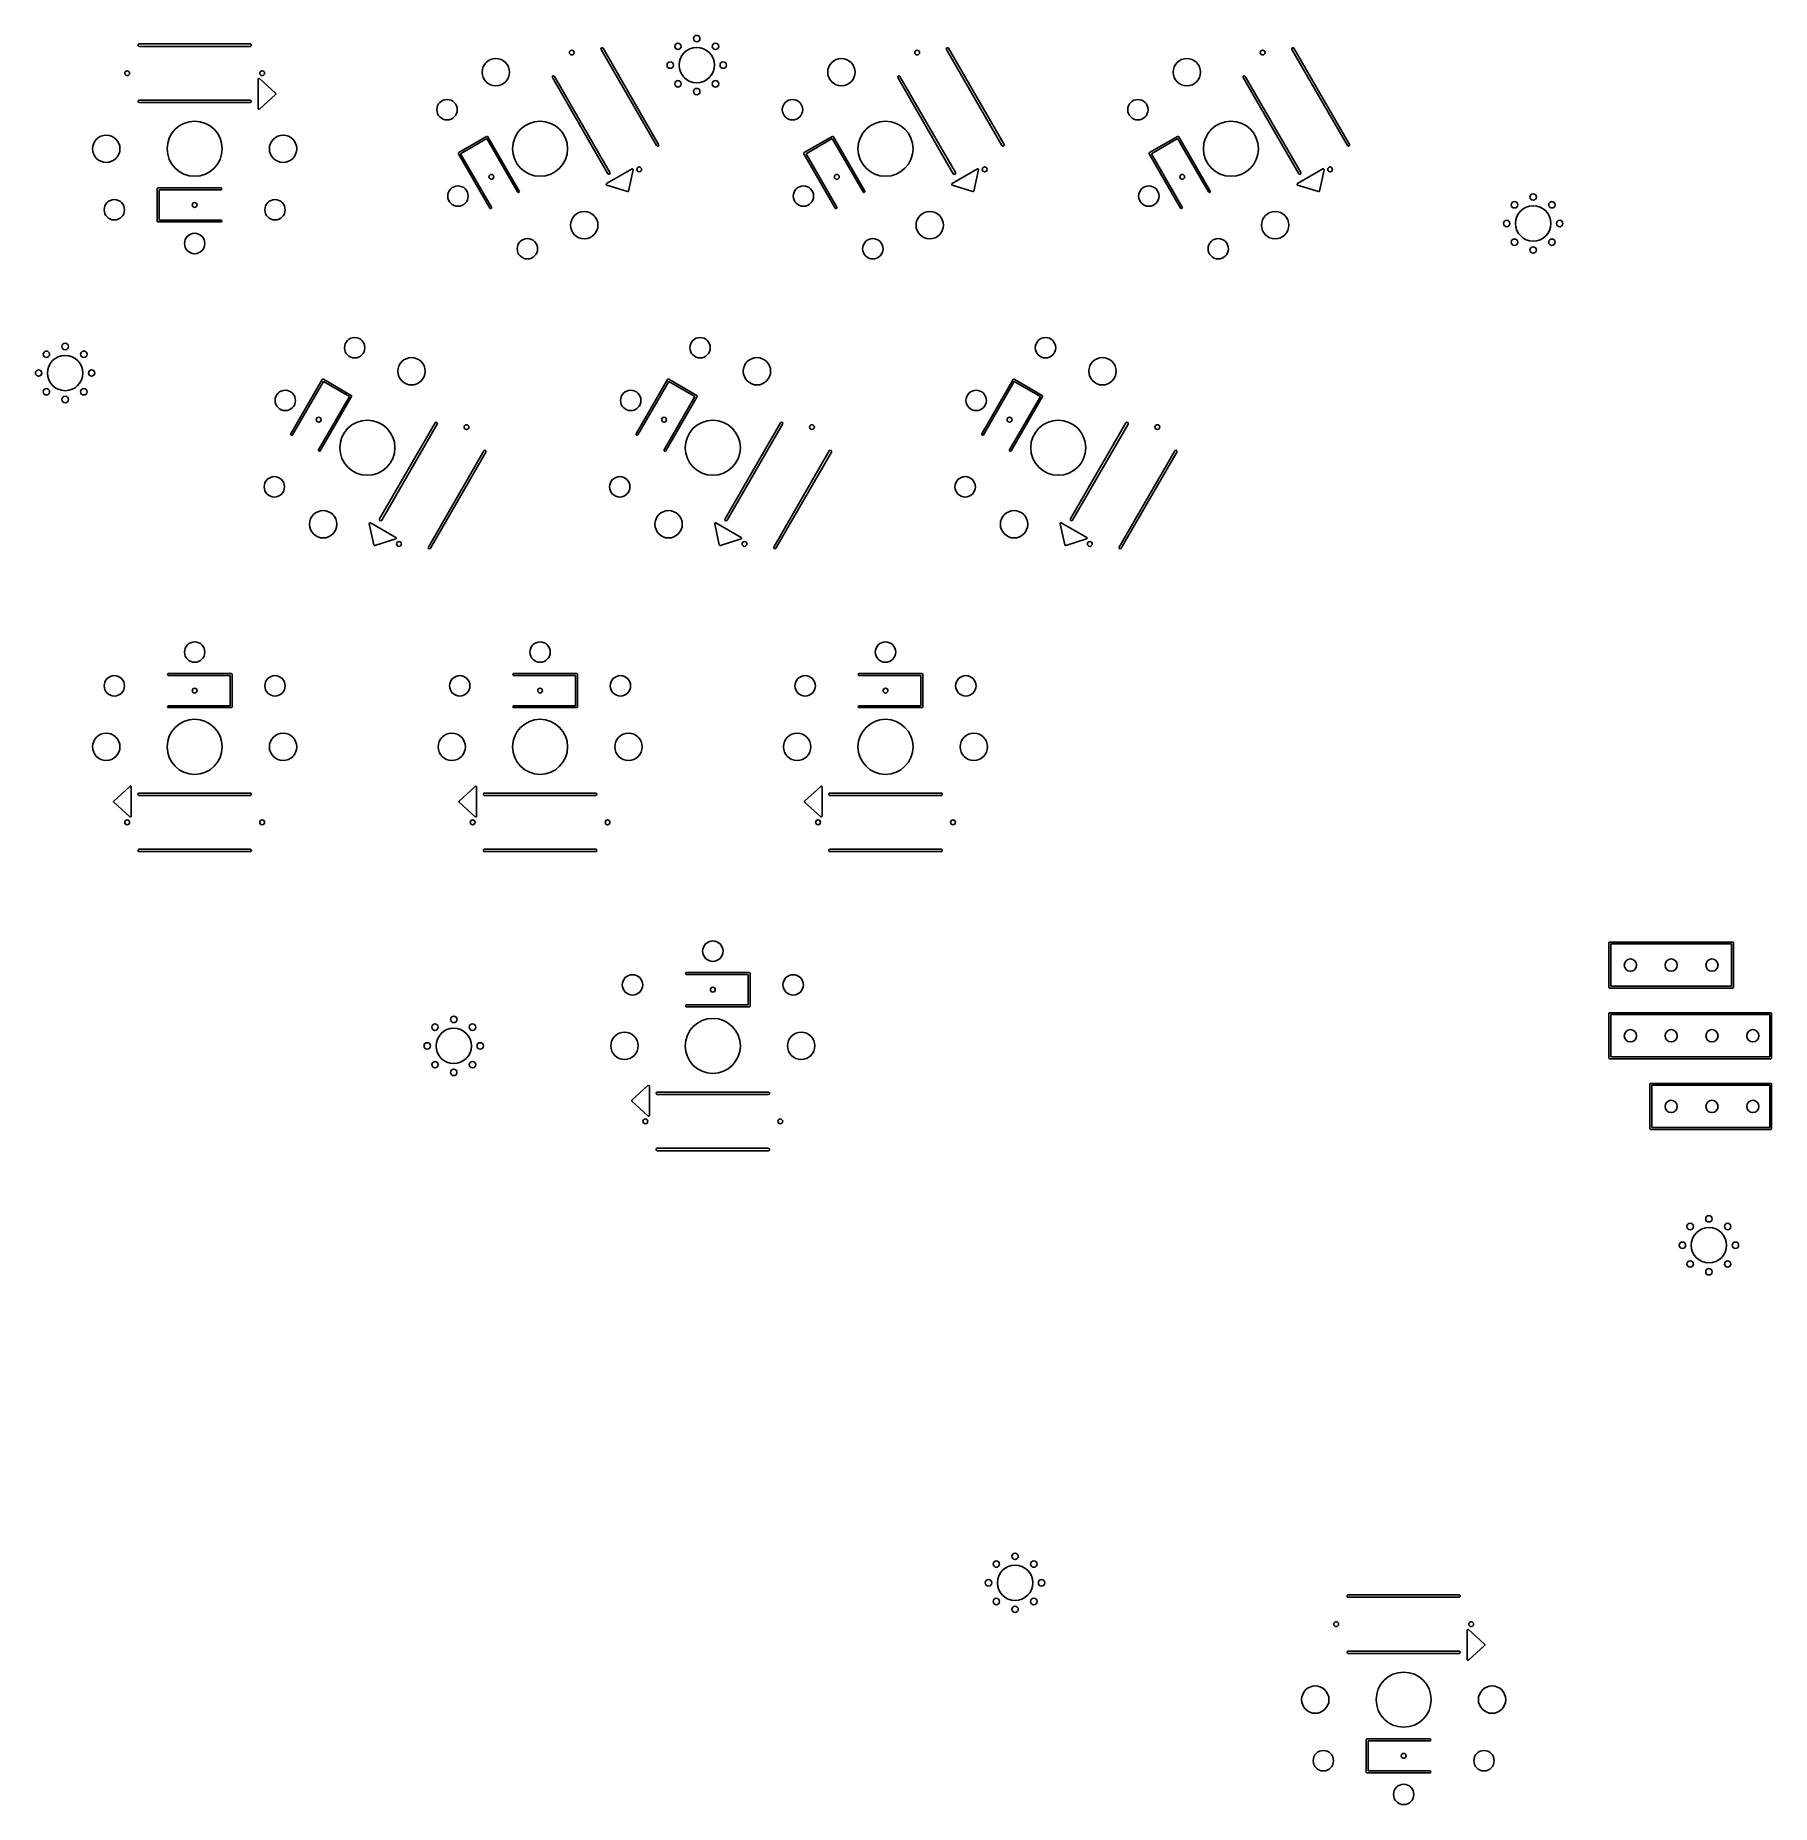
# Model space of a CAD drawing. Extents: x 146 to 254, y -174 to -64.
import ezdxf

# ---------------------------------------------------------------- set-up
doc = ezdxf.new("R2010")
doc.units = 0
doc.layers.add('BLACK', color=7, linetype='CONTINUOUS')

msp = doc.modelspace()

# ---------------------------------------------------------------- linework, layer by layer
at = {"layer": 'BLACK', "linetype": 'CONTINUOUS'}
for p, q in [((152.222, -64.677), (152.247, -64.6325)), ((152.231, -64.7275), (152.222, -64.677)), ((152.27, -64.7605), (152.231, -64.7275)), ((152.247, -64.6325), (152.296, -64.615)), ((152.296, -64.765), (152.27, -64.7605)), ((152.296, -64.615), (159.204, -64.615)), ((159.204, -64.765), (152.296, -64.765)), ((159.204, -64.615), (159.23, -64.6195)), ((159.253, -64.7475), (159.204, -64.765)), ((159.23, -64.6195), (159.269, -64.6525)), ((159.278, -64.703), (159.253, -64.7475)), ((159.269, -64.6525), (159.278, -64.703)), ((181.035, -64.9364), (181.044, -64.8859)), ((181.044, -64.9609), (181.035, -64.9364)), ((181.044, -64.8859), (181.083, -64.8529)), ((184.498, -70.9441), (181.044, -64.9609)), ((181.083, -64.8529), (181.134, -64.8529)), ((181.134, -64.8529), (181.174, -64.8859)), ((181.174, -64.8859), (184.628, -70.8691)), ((202.535, -64.9364), (202.544, -64.8859)), ((202.544, -64.9609), (202.535, -64.9364)), ((202.544, -64.8859), (202.583, -64.8529)), ((205.998, -70.9441), (202.544, -64.9609)), ((202.583, -64.8529), (202.634, -64.8529)), ((202.634, -64.8529), (202.674, -64.8859)), ((202.674, -64.8859), (206.128, -70.8691)), ((224.035, -64.9364), (224.044, -64.8859)), ((224.044, -64.9609), (224.035, -64.9364)), ((224.044, -64.8859), (224.083, -64.8529)), ((227.498, -70.9441), (224.044, -64.9609)), ((224.083, -64.8529), (224.134, -64.8529)), ((224.134, -64.8529), (224.174, -64.8859)), ((224.174, -64.8859), (227.628, -70.8691)), ((159.7, -66.815), (159.707, -66.7983)), ((159.7, -68.64), (159.7, -66.815)), ((159.707, -66.7983), (159.713, -66.7813)), ((159.713, -66.7813), (159.714, -66.7808)), ((159.714, -66.7808), (159.715, -66.7796)), ((159.715, -66.7796), (159.731, -66.7727)), ((159.731, -66.7727), (159.748, -66.7651)), ((159.748, -66.7651), (159.749, -66.7655)), ((159.749, -66.7655), (159.75, -66.765)), ((159.75, -66.765), (159.767, -66.7719)), ((159.767, -66.7719), (159.784, -66.7781)), ((159.784, -66.7781), (160.784, -67.6906)), ((178.004, -66.6864), (178.013, -66.6359)), ((178.013, -66.7109), (178.004, -66.6864)), ((178.013, -66.6359), (178.052, -66.6029)), ((181.467, -72.6941), (178.013, -66.7109)), ((178.052, -66.6029), (178.103, -66.6029)), ((178.103, -66.6029), (178.143, -66.6359)), ((178.143, -66.6359), (181.597, -72.6191)), ((199.504, -66.6864), (199.513, -66.6359)), ((199.513, -66.7109), (199.504, -66.6864)), ((199.513, -66.6359), (199.552, -66.6029)), ((202.967, -72.6941), (199.513, -66.7109)), ((199.552, -66.6029), (199.603, -66.6029)), ((199.603, -66.6029), (199.643, -66.6359)), ((199.643, -66.6359), (203.097, -72.6191)), ((221.004, -66.6864), (221.013, -66.6359)), ((221.013, -66.7109), (221.004, -66.6864)), ((221.013, -66.6359), (221.052, -66.6029)), ((224.467, -72.6941), (221.013, -66.7109)), ((221.052, -66.6029), (221.103, -66.6029)), ((221.103, -66.6029), (221.143, -66.6359)), ((221.143, -66.6359), (224.597, -72.6191)), ((152.222, -68.177), (152.247, -68.1325)), ((152.231, -68.2275), (152.222, -68.177)), ((152.27, -68.2605), (152.231, -68.2275)), ((152.247, -68.1325), (152.296, -68.115)), ((152.296, -68.265), (152.27, -68.2605)), ((152.296, -68.115), (159.204, -68.115)), ((159.204, -68.265), (152.296, -68.265)), ((159.204, -68.115), (159.23, -68.1195)), ((159.253, -68.2475), (159.204, -68.265)), ((159.23, -68.1195), (159.269, -68.1525)), ((159.278, -68.203), (159.253, -68.2475)), ((159.269, -68.1525), (159.278, -68.203)), ((160.784, -67.7644), (159.784, -68.6769)), ((160.784, -67.6906), (160.785, -67.6928)), ((160.785, -67.7622), (160.784, -67.7644)), ((160.785, -67.6928), (160.787, -67.6938)), ((160.787, -67.7612), (160.785, -67.7622)), ((160.787, -67.6938), (160.793, -67.7098)), ((160.793, -67.7452), (160.787, -67.7612)), ((160.793, -67.7098), (160.8, -67.7252)), ((160.8, -67.7298), (160.793, -67.7452)), ((160.8, -67.7252), (160.799, -67.7275)), ((160.799, -67.7275), (160.8, -67.7298)), ((159.707, -68.6567), (159.7, -68.64)), ((159.713, -68.6737), (159.707, -68.6567)), ((159.714, -68.6742), (159.713, -68.6737)), ((159.715, -68.6754), (159.714, -68.6742)), ((159.731, -68.6823), (159.715, -68.6754)), ((159.748, -68.6899), (159.731, -68.6823)), ((159.749, -68.6895), (159.748, -68.6899)), ((159.75, -68.69), (159.749, -68.6895)), ((159.767, -68.6831), (159.75, -68.69)), ((159.784, -68.6769), (159.767, -68.6831)), ((172.189, -71.3744), (173.921, -70.3744)), ((173.921, -70.3744), (173.967, -70.3684)), ((173.921, -70.3744), (173.921, -70.3744)), ((173.967, -70.3684), (174.003, -70.3964)), ((174.003, -70.3964), (175.953, -73.7739)), ((193.689, -71.3744), (195.421, -70.3744)), ((195.421, -70.3744), (195.467, -70.3684)), ((195.421, -70.3744), (195.421, -70.3744)), ((195.467, -70.3684), (195.503, -70.3964)), ((195.503, -70.3964), (197.453, -73.7739)), ((215.189, -71.3744), (216.921, -70.3744)), ((216.921, -70.3744), (216.967, -70.3684)), ((216.921, -70.3744), (216.921, -70.3744)), ((216.967, -70.3684), (217.003, -70.3964)), ((217.003, -70.3964), (218.953, -73.7739)), ((172.161, -71.4108), (172.189, -71.3744)), ((172.167, -71.4564), (172.161, -71.4108)), ((174.117, -74.8339), (172.167, -71.4564)), ((173.929, -70.5083), (172.301, -71.4483)), ((172.301, -71.4483), (174.221, -74.7739)), ((175.849, -73.8339), (173.929, -70.5083)), ((184.537, -70.9771), (184.498, -70.9441)), ((184.589, -70.9771), (184.537, -70.9771)), ((184.628, -70.9441), (184.589, -70.9771)), ((184.628, -70.8691), (184.637, -70.8936)), ((184.637, -70.8936), (184.628, -70.9441)), ((193.661, -71.4108), (193.689, -71.3744)), ((193.667, -71.4564), (193.661, -71.4108)), ((195.617, -74.8339), (193.667, -71.4564)), ((195.429, -70.5083), (193.801, -71.4483)), ((193.801, -71.4483), (195.721, -74.7739)), ((197.349, -73.8339), (195.429, -70.5083)), ((206.037, -70.9771), (205.998, -70.9441)), ((206.089, -70.9771), (206.037, -70.9771)), ((206.128, -70.9441), (206.089, -70.9771)), ((206.128, -70.8691), (206.137, -70.8936)), ((206.137, -70.8936), (206.128, -70.9441)), ((215.161, -71.4108), (215.189, -71.3744)), ((215.167, -71.4564), (215.161, -71.4108)), ((217.117, -74.8339), (215.167, -71.4564)), ((216.929, -70.5083), (215.301, -71.4483)), ((215.301, -71.4483), (217.221, -74.7739)), ((218.849, -73.8339), (216.929, -70.5083)), ((227.537, -70.9771), (227.498, -70.9441)), ((227.589, -70.9771), (227.537, -70.9771)), ((227.628, -70.9441), (227.589, -70.9771)), ((227.628, -70.8691), (227.637, -70.8936)), ((227.637, -70.8936), (227.628, -70.9441)), ((181.39, -73.3108), (182.971, -72.3983)), ((181.506, -72.7271), (181.467, -72.6941)), ((181.597, -72.6941), (181.558, -72.7271)), ((181.597, -72.6191), (181.606, -72.6436)), ((181.606, -72.6436), (181.597, -72.6941)), ((183.044, -72.4523), (182.754, -73.7746)), ((182.971, -72.3983), (182.988, -72.3959)), ((182.988, -72.3959), (183.006, -72.3928)), ((183.006, -72.3928), (183.007, -72.3935)), ((183.007, -72.3935), (183.008, -72.3933)), ((183.008, -72.3933), (183.023, -72.4043)), ((183.023, -72.4043), (183.038, -72.4146)), ((183.038, -72.4146), (183.038, -72.4159)), ((183.038, -72.4159), (183.039, -72.4166)), ((183.039, -72.4166), (183.041, -72.4345)), ((183.041, -72.4345), (183.044, -72.4523)), ((202.89, -73.3108), (204.471, -72.3983)), ((203.006, -72.7271), (202.967, -72.6941)), ((203.097, -72.6941), (203.058, -72.7271)), ((203.097, -72.6191), (203.106, -72.6436)), ((203.106, -72.6436), (203.097, -72.6941)), ((204.544, -72.4523), (204.254, -73.7746)), ((204.471, -72.3983), (204.488, -72.3959)), ((204.488, -72.3959), (204.506, -72.3928)), ((204.506, -72.3928), (204.507, -72.3935)), ((204.507, -72.3935), (204.508, -72.3933)), ((204.508, -72.3933), (204.523, -72.4043)), ((204.523, -72.4043), (204.538, -72.4146)), ((204.538, -72.4146), (204.538, -72.4159)), ((204.538, -72.4159), (204.539, -72.4166)), ((204.539, -72.4166), (204.541, -72.4345)), ((204.541, -72.4345), (204.544, -72.4523)), ((224.39, -73.3108), (225.971, -72.3983)), ((224.506, -72.7271), (224.467, -72.6941)), ((224.597, -72.6941), (224.558, -72.7271)), ((224.597, -72.6191), (224.606, -72.6436)), ((224.606, -72.6436), (224.597, -72.6941)), ((226.044, -72.4523), (225.754, -73.7746)), ((225.971, -72.3983), (225.988, -72.3959)), ((225.988, -72.3959), (226.006, -72.3928)), ((226.006, -72.3928), (226.007, -72.3935)), ((226.007, -72.3935), (226.008, -72.3933)), ((226.008, -72.3933), (226.023, -72.4043)), ((226.023, -72.4043), (226.038, -72.4146)), ((226.038, -72.4146), (226.038, -72.4159)), ((226.038, -72.4159), (226.039, -72.4166)), ((226.039, -72.4166), (226.041, -72.4345)), ((226.041, -72.4345), (226.044, -72.4523)), ((153.423, -73.64), (153.44, -73.5976)), ((153.423, -75.64), (153.423, -73.64)), ((153.44, -73.5976), (153.483, -73.58)), ((153.483, -73.58), (157.383, -73.58)), ((157.383, -73.7), (153.543, -73.7)), ((153.543, -73.7), (153.543, -75.58)), ((157.383, -73.58), (157.425, -73.5976)), ((157.425, -73.6824), (157.383, -73.7)), ((157.425, -73.5976), (157.443, -73.64)), ((157.443, -73.64), (157.425, -73.6824)), ((175.953, -73.7739), (175.959, -73.8194)), ((181.367, -73.339), (181.379, -73.3251)), ((181.368, -73.3402), (181.367, -73.339)), ((181.367, -73.3412), (181.368, -73.3402)), ((181.369, -73.3591), (181.367, -73.3412)), ((181.371, -73.3771), (181.369, -73.3591)), ((181.372, -73.3779), (181.371, -73.3771)), ((181.372, -73.3791), (181.372, -73.3779)), ((181.386, -73.3901), (181.372, -73.3791)), ((181.379, -73.3251), (181.39, -73.3108)), ((181.4, -73.4018), (181.386, -73.3901)), ((182.69, -73.8115), (181.4, -73.4018)), ((181.558, -72.7271), (181.506, -72.7271)), ((182.742, -73.792), (182.732, -73.806)), ((182.753, -73.779), (182.742, -73.792)), ((182.754, -73.7746), (182.753, -73.7766)), ((182.753, -73.7766), (182.753, -73.779)), ((197.453, -73.7739), (197.459, -73.8194)), ((202.867, -73.339), (202.879, -73.3251)), ((202.868, -73.3402), (202.867, -73.339)), ((202.867, -73.3412), (202.868, -73.3402)), ((202.869, -73.3591), (202.867, -73.3412)), ((202.871, -73.3771), (202.869, -73.3591)), ((202.872, -73.3779), (202.871, -73.3771)), ((202.872, -73.3791), (202.872, -73.3779)), ((202.886, -73.3901), (202.872, -73.3791)), ((202.879, -73.3251), (202.89, -73.3108)), ((202.9, -73.4018), (202.886, -73.3901)), ((204.19, -73.8115), (202.9, -73.4018)), ((203.058, -72.7271), (203.006, -72.7271)), ((204.242, -73.792), (204.232, -73.806)), ((204.253, -73.779), (204.242, -73.792)), ((204.254, -73.7746), (204.253, -73.7766)), ((204.253, -73.7766), (204.253, -73.779)), ((218.953, -73.7739), (218.959, -73.8194)), ((224.367, -73.339), (224.379, -73.3251)), ((224.368, -73.3402), (224.367, -73.339)), ((224.367, -73.3412), (224.368, -73.3402)), ((224.369, -73.3591), (224.367, -73.3412)), ((224.371, -73.3771), (224.369, -73.3591)), ((224.372, -73.3779), (224.371, -73.3771)), ((224.372, -73.3791), (224.372, -73.3779)), ((224.386, -73.3901), (224.372, -73.3791)), ((224.379, -73.3251), (224.39, -73.3108)), ((224.4, -73.4018), (224.386, -73.3901)), ((225.69, -73.8115), (224.4, -73.4018)), ((224.558, -72.7271), (224.506, -72.7271)), ((225.742, -73.792), (225.732, -73.806)), ((225.753, -73.779), (225.742, -73.792)), ((225.754, -73.7746), (225.753, -73.7766)), ((225.753, -73.7766), (225.753, -73.779)), ((174.154, -74.8618), (174.117, -74.8339)), ((174.199, -74.8558), (174.154, -74.8618)), ((174.227, -74.8194), (174.199, -74.8558)), ((174.221, -74.7739), (174.227, -74.8194)), ((175.886, -73.8618), (175.849, -73.8339)), ((175.931, -73.8558), (175.886, -73.8618)), ((175.959, -73.8194), (175.931, -73.8558)), ((182.693, -73.8113), (182.69, -73.8115)), ((182.695, -73.8127), (182.693, -73.8113)), ((182.711, -73.8097), (182.695, -73.8127)), ((182.728, -73.8083), (182.711, -73.8097)), ((182.73, -73.8064), (182.728, -73.8083)), ((182.732, -73.806), (182.73, -73.8064)), ((195.654, -74.8618), (195.617, -74.8339)), ((195.699, -74.8558), (195.654, -74.8618)), ((195.727, -74.8194), (195.699, -74.8558)), ((195.721, -74.7739), (195.727, -74.8194)), ((197.386, -73.8618), (197.349, -73.8339)), ((197.431, -73.8558), (197.386, -73.8618)), ((197.459, -73.8194), (197.431, -73.8558)), ((204.193, -73.8113), (204.19, -73.8115)), ((204.195, -73.8127), (204.193, -73.8113)), ((204.211, -73.8097), (204.195, -73.8127)), ((204.228, -73.8083), (204.211, -73.8097)), ((204.23, -73.8064), (204.228, -73.8083)), ((204.232, -73.806), (204.23, -73.8064)), ((217.154, -74.8618), (217.117, -74.8339)), ((217.199, -74.8558), (217.154, -74.8618)), ((217.227, -74.8194), (217.199, -74.8558)), ((217.221, -74.7739), (217.227, -74.8194)), ((218.886, -73.8618), (218.849, -73.8339)), ((218.931, -73.8558), (218.886, -73.8618)), ((218.959, -73.8194), (218.931, -73.8558)), ((225.693, -73.8113), (225.69, -73.8115)), ((225.695, -73.8127), (225.693, -73.8113)), ((225.711, -73.8097), (225.695, -73.8127)), ((225.728, -73.8083), (225.711, -73.8097)), ((225.73, -73.8064), (225.728, -73.8083)), ((225.732, -73.806), (225.73, -73.8064)), ((153.44, -75.6824), (153.423, -75.64)), ((153.483, -75.7), (153.44, -75.6824)), ((157.383, -75.7), (153.483, -75.7)), ((153.543, -75.58), (157.383, -75.58)), ((157.383, -75.58), (157.425, -75.5976)), ((157.425, -75.6824), (157.383, -75.7)), ((157.425, -75.5976), (157.443, -75.64)), ((157.443, -75.64), (157.425, -75.6824)), ((161.735, -88.8939), (163.685, -85.5164)), ((163.759, -85.6283), (161.839, -88.9539)), ((163.685, -85.5164), (163.721, -85.4884)), ((163.685, -85.5164), (163.685, -85.5164)), ((163.721, -85.4884), (163.767, -85.4944)), ((165.387, -86.5683), (163.759, -85.6283)), ((163.767, -85.4944), (165.499, -86.4944)), ((183.235, -88.8939), (185.185, -85.5164)), ((185.259, -85.6283), (183.339, -88.9539)), ((185.185, -85.5164), (185.221, -85.4884)), ((185.185, -85.5164), (185.185, -85.5164)), ((185.221, -85.4884), (185.267, -85.4944)), ((186.887, -86.5683), (185.259, -85.6283)), ((185.267, -85.4944), (186.999, -86.4944)), ((204.735, -88.8939), (206.685, -85.5164)), ((206.759, -85.6283), (204.839, -88.9539)), ((206.685, -85.5164), (206.721, -85.4884)), ((206.685, -85.5164), (206.685, -85.5164)), ((206.721, -85.4884), (206.767, -85.4944)), ((208.387, -86.5683), (206.759, -85.6283)), ((206.767, -85.4944), (208.499, -86.4944)), ((163.467, -89.8939), (165.387, -86.5683)), ((165.521, -86.5764), (163.571, -89.9539)), ((165.499, -86.4944), (165.527, -86.5308)), ((165.527, -86.5308), (165.521, -86.5764)), ((184.967, -89.8939), (186.887, -86.5683)), ((187.021, -86.5764), (185.071, -89.9539)), ((186.999, -86.4944), (187.027, -86.5308)), ((187.027, -86.5308), (187.021, -86.5764)), ((206.467, -89.8939), (208.387, -86.5683)), ((208.521, -86.5764), (206.571, -89.9539)), ((208.499, -86.4944), (208.527, -86.5308)), ((208.527, -86.5308), (208.521, -86.5764)), ((161.729, -88.9394), (161.735, -88.8939)), ((161.757, -88.9758), (161.729, -88.9394)), ((161.802, -88.9818), (161.757, -88.9758)), ((161.839, -88.9539), (161.802, -88.9818)), ((167.263, -94.1891), (170.717, -88.2059)), ((170.847, -88.2809), (167.393, -94.2641)), ((170.717, -88.2059), (170.734, -88.1859)), ((170.734, -88.1859), (170.782, -88.1684)), ((170.782, -88.1684), (170.83, -88.1859)), ((170.83, -88.1859), (170.856, -88.2304)), ((170.856, -88.2304), (170.847, -88.2809)), ((183.229, -88.9394), (183.235, -88.8939)), ((183.257, -88.9758), (183.229, -88.9394)), ((183.302, -88.9818), (183.257, -88.9758)), ((183.339, -88.9539), (183.302, -88.9818)), ((188.763, -94.1891), (192.217, -88.2059)), ((192.347, -88.2809), (188.893, -94.2641)), ((192.217, -88.2059), (192.234, -88.1859)), ((192.234, -88.1859), (192.282, -88.1684)), ((192.282, -88.1684), (192.33, -88.1859)), ((192.33, -88.1859), (192.356, -88.2304)), ((192.356, -88.2304), (192.347, -88.2809)), ((204.729, -88.9394), (204.735, -88.8939)), ((204.757, -88.9758), (204.729, -88.9394)), ((204.802, -88.9818), (204.757, -88.9758)), ((204.839, -88.9539), (204.802, -88.9818)), ((210.263, -94.1891), (213.717, -88.2059)), ((213.847, -88.2809), (210.393, -94.2641)), ((213.717, -88.2059), (213.734, -88.1859)), ((213.734, -88.1859), (213.782, -88.1684)), ((213.782, -88.1684), (213.83, -88.1859)), ((213.83, -88.1859), (213.856, -88.2304)), ((213.856, -88.2304), (213.847, -88.2809)), ((163.461, -89.9394), (163.467, -89.8939)), ((163.489, -89.9758), (163.461, -89.9394)), ((163.534, -89.9818), (163.489, -89.9758)), ((163.571, -89.9539), (163.534, -89.9818)), ((170.294, -95.9391), (173.748, -89.9559)), ((173.878, -90.0309), (170.424, -96.0141)), ((173.748, -89.9559), (173.765, -89.9359)), ((173.765, -89.9359), (173.813, -89.9184)), ((173.813, -89.9184), (173.861, -89.9359)), ((173.861, -89.9359), (173.887, -89.9804)), ((173.887, -89.9804), (173.878, -90.0309)), ((184.961, -89.9394), (184.967, -89.8939)), ((184.989, -89.9758), (184.961, -89.9394)), ((185.034, -89.9818), (184.989, -89.9758)), ((185.071, -89.9539), (185.034, -89.9818)), ((191.794, -95.9391), (195.248, -89.9559)), ((195.378, -90.0309), (191.924, -96.0141)), ((195.248, -89.9559), (195.265, -89.9359)), ((195.265, -89.9359), (195.313, -89.9184)), ((195.313, -89.9184), (195.361, -89.9359)), ((195.361, -89.9359), (195.387, -89.9804)), ((195.387, -89.9804), (195.378, -90.0309)), ((206.461, -89.9394), (206.467, -89.8939)), ((206.489, -89.9758), (206.461, -89.9394)), ((206.534, -89.9818), (206.489, -89.9758)), ((206.571, -89.9539), (206.534, -89.9818)), ((213.294, -95.9391), (216.748, -89.9559)), ((216.878, -90.0309), (213.424, -96.0141)), ((216.748, -89.9559), (216.765, -89.9359)), ((216.765, -89.9359), (216.813, -89.9184)), ((216.813, -89.9184), (216.861, -89.9359)), ((216.861, -89.9359), (216.887, -89.9804)), ((216.887, -89.9804), (216.878, -90.0309)), ((166.616, -94.4848), (166.619, -94.467)), ((166.906, -95.8071), (166.616, -94.4848)), ((166.619, -94.467), (166.622, -94.4491)), ((166.622, -94.4491), (166.623, -94.4484)), ((166.623, -94.4471), (166.638, -94.4368)), ((166.623, -94.4484), (166.623, -94.4471)), ((166.638, -94.4368), (166.652, -94.4258)), ((166.652, -94.4258), (166.653, -94.426)), ((166.653, -94.426), (166.654, -94.4253)), ((166.654, -94.4253), (166.672, -94.4284)), ((166.672, -94.4284), (166.69, -94.4308)), ((166.69, -94.4308), (168.271, -95.3433)), ((167.254, -94.2396), (167.263, -94.1891)), ((167.279, -94.2841), (167.254, -94.2396)), ((167.328, -94.3016), (167.279, -94.2841)), ((167.376, -94.2841), (167.328, -94.3016)), ((167.393, -94.2641), (167.376, -94.2841)), ((188.116, -94.4848), (188.119, -94.467)), ((188.406, -95.8071), (188.116, -94.4848)), ((188.119, -94.467), (188.122, -94.4491)), ((188.122, -94.4491), (188.123, -94.4484)), ((188.123, -94.4471), (188.138, -94.4368)), ((188.123, -94.4484), (188.123, -94.4471)), ((188.138, -94.4368), (188.152, -94.4258)), ((188.152, -94.4258), (188.153, -94.426)), ((188.153, -94.426), (188.154, -94.4253)), ((188.154, -94.4253), (188.172, -94.4284)), ((188.172, -94.4284), (188.19, -94.4308)), ((188.19, -94.4308), (189.771, -95.3433)), ((188.754, -94.2396), (188.763, -94.1891)), ((188.779, -94.2841), (188.754, -94.2396)), ((188.828, -94.3016), (188.779, -94.2841)), ((188.876, -94.2841), (188.828, -94.3016)), ((188.893, -94.2641), (188.876, -94.2841)), ((209.616, -94.4848), (209.619, -94.467)), ((209.906, -95.8071), (209.616, -94.4848)), ((209.619, -94.467), (209.622, -94.4491)), ((209.622, -94.4491), (209.623, -94.4484)), ((209.623, -94.4471), (209.638, -94.4368)), ((209.623, -94.4484), (209.623, -94.4471)), ((209.638, -94.4368), (209.652, -94.4258)), ((209.652, -94.4258), (209.653, -94.426)), ((209.653, -94.426), (209.654, -94.4253)), ((209.654, -94.4253), (209.672, -94.4284)), ((209.672, -94.4284), (209.69, -94.4308)), ((209.69, -94.4308), (211.271, -95.3433)), ((210.254, -94.2396), (210.263, -94.1891)), ((210.279, -94.2841), (210.254, -94.2396)), ((210.328, -94.3016), (210.279, -94.2841)), ((210.376, -94.2841), (210.328, -94.3016)), ((210.393, -94.2641), (210.376, -94.2841)), ((166.908, -95.8091), (166.906, -95.8071)), ((166.908, -95.8115), (166.908, -95.8091)), ((166.919, -95.8245), (166.908, -95.8115)), ((166.928, -95.8385), (166.919, -95.8245)), ((168.261, -95.4343), (166.97, -95.844)), ((168.275, -95.4226), (168.261, -95.4343)), ((168.271, -95.3433), (168.282, -95.3576)), ((168.289, -95.4116), (168.275, -95.4226)), ((168.282, -95.3576), (168.293, -95.3715)), ((168.29, -95.4096), (168.289, -95.4104)), ((168.289, -95.4104), (168.289, -95.4116)), ((168.291, -95.3916), (168.29, -95.4096)), ((168.294, -95.3737), (168.291, -95.3916)), ((168.293, -95.3715), (168.293, -95.3727)), ((168.293, -95.3727), (168.294, -95.3737)), ((188.408, -95.8091), (188.406, -95.8071)), ((188.408, -95.8115), (188.408, -95.8091)), ((188.419, -95.8245), (188.408, -95.8115)), ((188.428, -95.8385), (188.419, -95.8245)), ((189.761, -95.4343), (188.47, -95.844)), ((189.775, -95.4226), (189.761, -95.4343)), ((189.771, -95.3433), (189.782, -95.3576)), ((189.789, -95.4116), (189.775, -95.4226)), ((189.782, -95.3576), (189.793, -95.3715)), ((189.79, -95.4096), (189.789, -95.4104)), ((189.789, -95.4104), (189.789, -95.4116)), ((189.791, -95.3916), (189.79, -95.4096)), ((189.794, -95.3737), (189.791, -95.3916)), ((189.793, -95.3715), (189.793, -95.3727)), ((189.793, -95.3727), (189.794, -95.3737)), ((209.908, -95.8091), (209.906, -95.8071)), ((209.908, -95.8115), (209.908, -95.8091)), ((209.919, -95.8245), (209.908, -95.8115)), ((209.928, -95.8385), (209.919, -95.8245)), ((211.261, -95.4343), (209.97, -95.844)), ((211.275, -95.4226), (211.261, -95.4343)), ((211.271, -95.3433), (211.282, -95.3576)), ((211.289, -95.4116), (211.275, -95.4226)), ((211.282, -95.3576), (211.293, -95.3715)), ((211.29, -95.4096), (211.289, -95.4104)), ((211.289, -95.4104), (211.289, -95.4116)), ((211.291, -95.3916), (211.29, -95.4096)), ((211.294, -95.3737), (211.291, -95.3916)), ((211.293, -95.3715), (211.293, -95.3727)), ((211.293, -95.3727), (211.294, -95.3737)), ((166.931, -95.8389), (166.928, -95.8385)), ((166.932, -95.8408), (166.931, -95.8389)), ((166.949, -95.8422), (166.932, -95.8408)), ((166.966, -95.8452), (166.949, -95.8422)), ((166.968, -95.8438), (166.966, -95.8452)), ((166.97, -95.844), (166.968, -95.8438)), ((170.285, -95.9896), (170.294, -95.9391)), ((170.31, -96.0341), (170.285, -95.9896)), ((170.359, -96.0516), (170.31, -96.0341)), ((170.407, -96.0341), (170.359, -96.0516)), ((170.424, -96.0141), (170.407, -96.0341)), ((188.431, -95.8389), (188.428, -95.8385)), ((188.432, -95.8408), (188.431, -95.8389)), ((188.449, -95.8422), (188.432, -95.8408)), ((188.466, -95.8452), (188.449, -95.8422)), ((188.468, -95.8438), (188.466, -95.8452)), ((188.47, -95.844), (188.468, -95.8438)), ((191.785, -95.9896), (191.794, -95.9391)), ((191.81, -96.0341), (191.785, -95.9896)), ((191.859, -96.0516), (191.81, -96.0341)), ((191.907, -96.0341), (191.859, -96.0516)), ((191.924, -96.0141), (191.907, -96.0341)), ((209.931, -95.8389), (209.928, -95.8385)), ((209.932, -95.8408), (209.931, -95.8389)), ((209.949, -95.8422), (209.932, -95.8408)), ((209.966, -95.8452), (209.949, -95.8422)), ((209.968, -95.8438), (209.966, -95.8452)), ((209.97, -95.844), (209.968, -95.8438)), ((213.285, -95.9896), (213.294, -95.9391)), ((213.31, -96.0341), (213.285, -95.9896)), ((213.359, -96.0516), (213.31, -96.0341)), ((213.407, -96.0341), (213.359, -96.0516)), ((213.424, -96.0141), (213.407, -96.0341)), ((154.057, -103.88), (154.075, -103.838)), ((154.075, -103.922), (154.057, -103.88)), ((154.075, -103.838), (154.117, -103.82)), ((154.117, -103.94), (154.075, -103.922)), ((154.117, -103.82), (158.017, -103.82)), ((157.957, -103.94), (154.117, -103.94)), ((157.957, -105.82), (157.957, -103.94)), ((158.017, -103.82), (158.06, -103.838)), ((158.06, -103.838), (158.077, -103.88)), ((158.077, -103.88), (158.077, -105.88)), ((175.557, -103.88), (175.575, -103.838)), ((175.575, -103.922), (175.557, -103.88)), ((175.575, -103.838), (175.617, -103.82)), ((175.617, -103.94), (175.575, -103.922)), ((175.617, -103.82), (179.517, -103.82)), ((179.457, -103.94), (175.617, -103.94)), ((179.457, -105.82), (179.457, -103.94)), ((179.517, -103.82), (179.56, -103.838)), ((179.56, -103.838), (179.577, -103.88)), ((179.577, -103.88), (179.577, -105.88)), ((197.057, -103.88), (197.075, -103.838)), ((197.075, -103.922), (197.057, -103.88)), ((197.075, -103.838), (197.117, -103.82)), ((197.117, -103.94), (197.075, -103.922)), ((197.117, -103.82), (201.017, -103.82)), ((200.957, -103.94), (197.117, -103.94)), ((200.957, -105.82), (200.957, -103.94)), ((201.017, -103.82), (201.06, -103.838)), ((201.06, -103.838), (201.077, -103.88)), ((201.077, -103.88), (201.077, -105.88)), ((154.057, -105.88), (154.075, -105.838)), ((154.075, -105.922), (154.057, -105.88)), ((154.075, -105.838), (154.117, -105.82)), ((154.117, -105.94), (154.075, -105.922)), ((154.117, -105.82), (157.957, -105.82)), ((158.017, -105.94), (154.117, -105.94)), ((158.06, -105.922), (158.017, -105.94)), ((158.077, -105.88), (158.06, -105.922)), ((175.557, -105.88), (175.575, -105.838)), ((175.575, -105.922), (175.557, -105.88)), ((175.575, -105.838), (175.617, -105.82)), ((175.617, -105.94), (175.575, -105.922)), ((175.617, -105.82), (179.457, -105.82)), ((179.517, -105.94), (175.617, -105.94)), ((179.56, -105.922), (179.517, -105.94)), ((179.577, -105.88), (179.56, -105.922)), ((197.057, -105.88), (197.075, -105.838)), ((197.075, -105.922), (197.057, -105.88)), ((197.075, -105.838), (197.117, -105.82)), ((197.117, -105.94), (197.075, -105.922)), ((197.117, -105.82), (200.957, -105.82)), ((201.017, -105.94), (197.117, -105.94)), ((201.06, -105.922), (201.017, -105.94)), ((201.077, -105.88), (201.06, -105.922)), ((150.716, -111.756), (151.716, -110.843)), ((151.716, -110.843), (151.733, -110.837)), ((151.733, -110.837), (151.75, -110.83)), ((151.75, -110.83), (151.751, -110.83)), ((151.751, -110.83), (151.752, -110.83)), ((151.752, -110.83), (151.769, -110.838)), ((151.769, -110.838), (151.785, -110.845)), ((151.785, -110.845), (151.786, -110.846)), ((151.786, -110.846), (151.787, -110.846)), ((151.787, -110.846), (151.793, -110.863)), ((151.793, -110.863), (151.8, -110.88)), ((151.8, -110.88), (151.8, -112.705)), ((152.247, -111.273), (152.296, -111.255)), ((152.296, -111.255), (159.204, -111.255)), ((159.204, -111.255), (159.23, -111.26)), ((172.216, -111.756), (173.216, -110.843)), ((173.216, -110.843), (173.233, -110.837)), ((173.233, -110.837), (173.25, -110.83)), ((173.25, -110.83), (173.251, -110.83)), ((173.251, -110.83), (173.252, -110.83)), ((173.252, -110.83), (173.269, -110.838)), ((173.269, -110.838), (173.285, -110.845)), ((173.285, -110.845), (173.286, -110.846)), ((173.286, -110.846), (173.287, -110.846)), ((173.287, -110.846), (173.293, -110.863)), ((173.293, -110.863), (173.3, -110.88)), ((173.3, -110.88), (173.3, -112.705)), ((173.747, -111.273), (173.796, -111.255)), ((173.796, -111.255), (180.704, -111.255)), ((180.704, -111.255), (180.73, -111.26)), ((193.716, -111.756), (194.716, -110.843)), ((194.716, -110.843), (194.733, -110.837)), ((194.733, -110.837), (194.75, -110.83)), ((194.75, -110.83), (194.751, -110.83)), ((194.751, -110.83), (194.752, -110.83)), ((194.752, -110.83), (194.769, -110.838)), ((194.769, -110.838), (194.785, -110.845)), ((194.785, -110.845), (194.786, -110.846)), ((194.786, -110.846), (194.787, -110.846)), ((194.787, -110.846), (194.793, -110.863)), ((194.793, -110.863), (194.8, -110.88)), ((194.8, -110.88), (194.8, -112.705)), ((195.247, -111.273), (195.296, -111.255)), ((195.296, -111.255), (202.204, -111.255)), ((202.204, -111.255), (202.23, -111.26)), ((150.7, -111.79), (150.707, -111.775)), ((150.701, -111.792), (150.7, -111.79)), ((150.7, -111.795), (150.701, -111.792)), ((150.707, -111.81), (150.7, -111.795)), ((150.707, -111.775), (150.713, -111.759)), ((150.713, -111.826), (150.707, -111.81)), ((150.713, -111.759), (150.715, -111.758)), ((150.715, -111.827), (150.713, -111.826)), ((150.715, -111.758), (150.716, -111.756)), ((150.716, -111.829), (150.715, -111.827)), ((151.716, -112.742), (150.716, -111.829)), ((152.222, -111.317), (152.247, -111.273)), ((152.231, -111.367), (152.222, -111.317)), ((152.27, -111.4), (152.231, -111.367)), ((152.296, -111.405), (152.27, -111.4)), ((159.204, -111.405), (152.296, -111.405)), ((159.253, -111.387), (159.204, -111.405)), ((159.23, -111.26), (159.269, -111.292)), ((159.278, -111.343), (159.253, -111.387)), ((159.269, -111.292), (159.278, -111.343)), ((172.2, -111.79), (172.207, -111.775)), ((172.201, -111.792), (172.2, -111.79)), ((172.2, -111.795), (172.201, -111.792)), ((172.207, -111.81), (172.2, -111.795)), ((172.207, -111.775), (172.213, -111.759)), ((172.213, -111.826), (172.207, -111.81)), ((172.213, -111.759), (172.215, -111.758)), ((172.215, -111.827), (172.213, -111.826)), ((172.215, -111.758), (172.216, -111.756)), ((172.216, -111.829), (172.215, -111.827)), ((173.216, -112.742), (172.216, -111.829)), ((173.722, -111.317), (173.747, -111.273)), ((173.731, -111.367), (173.722, -111.317)), ((173.77, -111.4), (173.731, -111.367)), ((173.796, -111.405), (173.77, -111.4)), ((180.704, -111.405), (173.796, -111.405)), ((180.753, -111.387), (180.704, -111.405)), ((180.73, -111.26), (180.769, -111.292)), ((180.778, -111.343), (180.753, -111.387)), ((180.769, -111.292), (180.778, -111.343)), ((193.7, -111.79), (193.707, -111.775)), ((193.701, -111.792), (193.7, -111.79)), ((193.7, -111.795), (193.701, -111.792)), ((193.707, -111.81), (193.7, -111.795)), ((193.707, -111.775), (193.713, -111.759)), ((193.713, -111.826), (193.707, -111.81)), ((193.713, -111.759), (193.715, -111.758)), ((193.715, -111.827), (193.713, -111.826)), ((193.715, -111.758), (193.716, -111.756)), ((193.716, -111.829), (193.715, -111.827)), ((194.716, -112.742), (193.716, -111.829)), ((195.222, -111.317), (195.247, -111.273)), ((195.231, -111.367), (195.222, -111.317)), ((195.27, -111.4), (195.231, -111.367)), ((195.296, -111.405), (195.27, -111.4)), ((202.204, -111.405), (195.296, -111.405)), ((202.253, -111.387), (202.204, -111.405)), ((202.23, -111.26), (202.269, -111.292)), ((202.278, -111.343), (202.253, -111.387)), ((202.269, -111.292), (202.278, -111.343)), ((151.733, -112.748), (151.716, -112.742)), ((151.75, -112.755), (151.733, -112.748)), ((151.751, -112.755), (151.75, -112.755)), ((151.752, -112.755), (151.751, -112.755)), ((151.769, -112.747), (151.752, -112.755)), ((151.785, -112.74), (151.769, -112.747)), ((151.786, -112.739), (151.785, -112.74)), ((151.787, -112.739), (151.786, -112.739)), ((151.793, -112.722), (151.787, -112.739)), ((151.8, -112.705), (151.793, -112.722)), ((173.233, -112.748), (173.216, -112.742)), ((173.25, -112.755), (173.233, -112.748)), ((173.251, -112.755), (173.25, -112.755)), ((173.252, -112.755), (173.251, -112.755)), ((173.269, -112.747), (173.252, -112.755)), ((173.285, -112.74), (173.269, -112.747)), ((173.286, -112.739), (173.285, -112.74)), ((173.287, -112.739), (173.286, -112.739)), ((173.293, -112.722), (173.287, -112.739)), ((173.3, -112.705), (173.293, -112.722)), ((194.733, -112.748), (194.716, -112.742)), ((194.75, -112.755), (194.733, -112.748)), ((194.751, -112.755), (194.75, -112.755)), ((194.752, -112.755), (194.751, -112.755)), ((194.769, -112.747), (194.752, -112.755)), ((194.785, -112.74), (194.769, -112.747)), ((194.786, -112.739), (194.785, -112.74)), ((194.787, -112.739), (194.786, -112.739)), ((194.793, -112.722), (194.787, -112.739)), ((194.8, -112.705), (194.793, -112.722)), ((152.222, -114.817), (152.247, -114.773)), ((152.231, -114.867), (152.222, -114.817)), ((152.27, -114.9), (152.231, -114.867)), ((152.247, -114.773), (152.296, -114.755)), ((152.296, -114.905), (152.27, -114.9)), ((152.296, -114.755), (159.204, -114.755)), ((159.204, -114.905), (152.296, -114.905)), ((159.204, -114.755), (159.23, -114.76)), ((159.253, -114.887), (159.204, -114.905)), ((159.23, -114.76), (159.269, -114.792)), ((159.278, -114.843), (159.253, -114.887)), ((159.269, -114.792), (159.278, -114.843)), ((173.722, -114.817), (173.747, -114.773)), ((173.731, -114.867), (173.722, -114.817)), ((173.77, -114.9), (173.731, -114.867)), ((173.747, -114.773), (173.796, -114.755)), ((173.796, -114.905), (173.77, -114.9)), ((173.796, -114.755), (180.704, -114.755)), ((180.704, -114.905), (173.796, -114.905)), ((180.704, -114.755), (180.73, -114.76)), ((180.753, -114.887), (180.704, -114.905)), ((180.73, -114.76), (180.769, -114.792)), ((180.778, -114.843), (180.753, -114.887)), ((180.769, -114.792), (180.778, -114.843)), ((195.222, -114.817), (195.247, -114.773)), ((195.231, -114.867), (195.222, -114.817)), ((195.27, -114.9), (195.231, -114.867)), ((195.247, -114.773), (195.296, -114.755)), ((195.296, -114.905), (195.27, -114.9)), ((195.296, -114.755), (202.204, -114.755)), ((202.204, -114.905), (195.296, -114.905)), ((202.204, -114.755), (202.23, -114.76)), ((202.253, -114.887), (202.204, -114.905)), ((202.23, -114.76), (202.269, -114.792)), ((202.278, -114.843), (202.253, -114.887)), ((202.269, -114.792), (202.278, -114.843)), ((243.78, -120.591), (243.798, -120.549)), ((243.78, -123.341), (243.78, -120.591)), ((243.798, -120.549), (243.84, -120.531)), ((243.84, -120.531), (251.46, -120.531)), ((243.9, -120.651), (243.9, -123.281)), ((251.4, -120.651), (243.9, -120.651)), ((251.4, -123.281), (251.4, -120.651)), ((251.46, -120.531), (251.502, -120.549)), ((251.502, -120.549), (251.52, -120.591)), ((251.52, -120.591), (251.52, -123.341)), ((186.307, -122.5), (186.325, -122.458)), ((186.325, -122.542), (186.307, -122.5)), ((186.325, -122.458), (186.367, -122.44)), ((186.367, -122.56), (186.325, -122.542)), ((186.367, -122.44), (190.267, -122.44)), ((190.207, -122.56), (186.367, -122.56)), ((190.207, -124.44), (190.207, -122.56)), ((190.267, -122.44), (190.31, -122.458)), ((190.31, -122.458), (190.327, -122.5)), ((190.327, -122.5), (190.327, -124.5)), ((243.798, -123.383), (243.78, -123.341)), ((243.9, -123.281), (251.4, -123.281)), ((251.52, -123.341), (251.502, -123.383)), ((186.307, -124.5), (186.325, -124.458)), ((186.325, -124.458), (186.367, -124.44)), ((186.367, -124.44), (190.207, -124.44)), ((243.84, -123.401), (243.798, -123.383)), ((251.46, -123.401), (243.84, -123.401)), ((251.502, -123.383), (251.46, -123.401)), ((186.325, -124.542), (186.307, -124.5)), ((186.367, -124.56), (186.325, -124.542)), ((190.267, -124.56), (186.367, -124.56)), ((190.31, -124.542), (190.267, -124.56)), ((190.327, -124.5), (190.31, -124.542)), ((243.78, -124.991), (243.798, -124.949)), ((243.78, -127.741), (243.78, -124.991)), ((243.798, -124.949), (243.84, -124.931)), ((243.84, -124.931), (253.841, -124.931)), ((243.9, -125.051), (243.9, -127.681)), ((253.781, -125.051), (243.9, -125.051)), ((253.781, -127.681), (253.781, -125.051)), ((253.841, -124.931), (253.884, -124.949)), ((253.884, -124.949), (253.901, -124.991)), ((253.901, -124.991), (253.901, -127.741)), ((243.798, -127.783), (243.78, -127.741)), ((243.9, -127.681), (253.781, -127.681)), ((253.901, -127.741), (253.884, -127.783)), ((243.84, -127.801), (243.798, -127.783)), ((253.841, -127.801), (243.84, -127.801)), ((253.884, -127.783), (253.841, -127.801)), ((182.966, -130.376), (183.966, -129.463)), ((183.966, -129.463), (183.983, -129.457)), ((183.983, -129.457), (184, -129.45)), ((184, -129.45), (184.001, -129.45)), ((184.001, -129.45), (184.002, -129.45)), ((184.002, -129.45), (184.019, -129.458)), ((184.019, -129.458), (184.035, -129.465)), ((184.035, -129.465), (184.036, -129.466)), ((184.036, -129.466), (184.037, -129.466)), ((184.037, -129.466), (184.043, -129.483)), ((184.043, -129.483), (184.05, -129.5)), ((184.05, -129.5), (184.05, -131.325)), ((184.472, -129.937), (184.497, -129.893)), ((184.481, -129.987), (184.472, -129.937)), ((184.497, -129.893), (184.546, -129.875)), ((184.546, -129.875), (191.454, -129.875)), ((191.454, -129.875), (191.48, -129.88)), ((191.48, -129.88), (191.519, -129.912)), ((191.528, -129.963), (191.503, -130.007)), ((191.519, -129.912), (191.528, -129.963)), ((246.32, -129.391), (246.338, -129.349)), ((246.32, -132.141), (246.32, -129.391)), ((246.338, -129.349), (246.38, -129.331)), ((246.38, -129.331), (253.841, -129.331)), ((246.44, -129.451), (246.44, -132.081)), ((253.781, -129.451), (246.44, -129.451)), ((253.781, -132.081), (253.781, -129.451)), ((253.841, -129.331), (253.884, -129.349)), ((253.884, -129.349), (253.901, -129.391)), ((253.901, -129.391), (253.901, -132.141)), ((182.95, -130.41), (182.957, -130.395)), ((182.951, -130.412), (182.95, -130.41)), ((182.95, -130.415), (182.951, -130.412)), ((182.957, -130.43), (182.95, -130.415)), ((182.957, -130.395), (182.963, -130.379)), ((182.963, -130.446), (182.957, -130.43)), ((182.963, -130.379), (182.965, -130.378)), ((182.965, -130.447), (182.963, -130.446)), ((182.965, -130.378), (182.966, -130.376)), ((182.966, -130.449), (182.965, -130.447)), ((183.966, -131.362), (182.966, -130.449)), ((184.52, -130.02), (184.481, -129.987)), ((184.546, -130.025), (184.52, -130.02)), ((191.454, -130.025), (184.546, -130.025)), ((191.503, -130.007), (191.454, -130.025)), ((183.983, -131.368), (183.966, -131.362)), ((184, -131.375), (183.983, -131.368)), ((184.001, -131.375), (184, -131.375)), ((184.002, -131.375), (184.001, -131.375)), ((184.019, -131.367), (184.002, -131.375)), ((184.035, -131.36), (184.019, -131.367)), ((184.036, -131.359), (184.035, -131.36)), ((184.037, -131.359), (184.036, -131.359)), ((184.043, -131.342), (184.037, -131.359)), ((184.05, -131.325), (184.043, -131.342)), ((246.338, -132.183), (246.32, -132.141)), ((246.38, -132.201), (246.338, -132.183)), ((246.44, -132.081), (253.781, -132.081)), ((253.884, -132.183), (253.841, -132.201)), ((253.901, -132.141), (253.884, -132.183)), ((253.841, -132.201), (246.38, -132.201)), ((184.472, -133.437), (184.497, -133.393)), ((184.481, -133.487), (184.472, -133.437)), ((184.52, -133.52), (184.481, -133.487)), ((184.497, -133.393), (184.546, -133.375)), ((184.546, -133.525), (184.52, -133.52)), ((184.546, -133.375), (191.454, -133.375)), ((191.454, -133.525), (184.546, -133.525)), ((191.454, -133.375), (191.48, -133.38)), ((191.503, -133.507), (191.454, -133.525)), ((191.48, -133.38), (191.519, -133.412)), ((191.528, -133.463), (191.503, -133.507)), ((191.519, -133.412), (191.528, -133.463)), ((227.472, -161.241), (227.497, -161.197)), ((227.481, -161.292), (227.472, -161.241)), ((227.52, -161.325), (227.481, -161.292)), ((227.497, -161.197), (227.546, -161.179)), ((227.546, -161.329), (227.52, -161.325)), ((227.546, -161.179), (234.454, -161.179)), ((234.454, -161.329), (227.546, -161.329)), ((234.454, -161.179), (234.48, -161.184)), ((234.503, -161.312), (234.454, -161.329)), ((234.48, -161.184), (234.519, -161.217)), ((234.528, -161.267), (234.503, -161.312)), ((234.519, -161.217), (234.528, -161.267)), ((234.95, -163.379), (234.957, -163.362)), ((234.95, -165.204), (234.95, -163.379)), ((234.957, -163.362), (234.963, -163.345)), ((234.963, -163.345), (234.964, -163.345)), ((234.964, -163.345), (234.965, -163.344)), ((234.965, -163.344), (234.981, -163.337)), ((234.981, -163.337), (234.998, -163.329)), ((234.998, -163.329), (234.999, -163.33)), ((234.999, -163.33), (235, -163.329)), ((235, -163.329), (235.017, -163.336)), ((235.017, -163.336), (235.034, -163.342)), ((235.034, -163.342), (236.034, -164.255)), ((227.472, -164.741), (227.497, -164.697)), ((227.481, -164.792), (227.472, -164.741)), ((227.52, -164.825), (227.481, -164.792)), ((227.497, -164.697), (227.546, -164.679)), ((227.546, -164.829), (227.52, -164.825)), ((227.546, -164.679), (234.454, -164.679)), ((234.454, -164.829), (227.546, -164.829)), ((234.454, -164.679), (234.48, -164.684)), ((234.503, -164.812), (234.454, -164.829)), ((234.48, -164.684), (234.519, -164.717)), ((234.528, -164.767), (234.503, -164.812)), ((234.519, -164.717), (234.528, -164.767)), ((234.957, -165.221), (234.95, -165.204)), ((234.963, -165.238), (234.957, -165.221)), ((236.034, -164.329), (235.034, -165.241)), ((236.034, -164.255), (236.035, -164.257)), ((236.035, -164.326), (236.034, -164.329)), ((236.035, -164.257), (236.037, -164.258)), ((236.037, -164.325), (236.035, -164.326)), ((236.037, -164.258), (236.043, -164.274)), ((236.043, -164.309), (236.037, -164.325)), ((236.043, -164.274), (236.05, -164.289)), ((236.05, -164.294), (236.043, -164.309)), ((236.05, -164.289), (236.049, -164.292)), ((236.049, -164.292), (236.05, -164.294)), ((234.964, -165.238), (234.963, -165.238)), ((234.965, -165.239), (234.964, -165.238)), ((234.981, -165.246), (234.965, -165.239)), ((234.998, -165.254), (234.981, -165.246)), ((234.999, -165.254), (234.998, -165.254)), ((235, -165.254), (234.999, -165.254)), ((235.017, -165.247), (235, -165.254)), ((235.034, -165.241), (235.017, -165.247)), ((228.673, -170.204), (228.69, -170.162)), ((228.673, -172.204), (228.673, -170.204)), ((228.69, -170.162), (228.733, -170.144)), ((228.733, -170.144), (232.633, -170.144)), ((232.633, -170.264), (228.793, -170.264)), ((228.793, -170.264), (228.793, -172.144)), ((232.633, -170.144), (232.675, -170.162)), ((232.675, -170.247), (232.633, -170.264)), ((232.675, -170.162), (232.693, -170.204)), ((232.693, -170.204), (232.675, -170.247)), ((228.69, -172.247), (228.673, -172.204)), ((228.733, -172.264), (228.69, -172.247)), ((232.633, -172.264), (228.733, -172.264)), ((228.793, -172.144), (232.633, -172.144)), ((232.633, -172.144), (232.675, -172.162)), ((232.675, -172.247), (232.633, -172.264)), ((232.675, -172.162), (232.693, -172.204)), ((232.693, -172.204), (232.675, -172.247))]:
    msp.add_line(p, q, dxfattribs=at)
at = {"layer": 'BLACK'}
for centre, radius in [((185.833, -64.7666), 0.2), ((187, -65.9333), 1.1), ((187, -64.2833), 0.2), ((188.167, -64.7666), 0.2), ((174.5, -66.3769), 0.8509), ((179.22, -65.1527), 0.15), ((185.35, -65.9333), 0.2), ((188.65, -65.9333), 0.2), ((196, -66.3769), 0.8509), ((200.72, -65.1527), 0.15), ((217.5, -66.3769), 0.8509), ((222.22, -65.1527), 0.15), ((151.55, -66.44), 0.15), ((159.95, -66.44), 0.15), ((185.833, -67.1001), 0.2), ((188.167, -67.1001), 0.2), ((171.459, -68.7099), 0.635), ((187, -67.5833), 0.2), ((192.959, -68.7099), 0.635), ((214.459, -68.7099), 0.635), ((150.25, -71.14), 0.8509), ((155.75, -71.14), 1.7145), ((161.25, -71.14), 0.8509), ((177.25, -71.14), 1.7145), ((198.75, -71.14), 1.7145), ((220.25, -71.14), 1.7145), ((183.42, -72.4273), 0.15), ((204.92, -72.4273), 0.15), ((226.42, -72.4273), 0.15), ((172.14, -74.09), 0.635), ((174.219, -72.89), 0.15), ((193.64, -74.09), 0.635), ((195.719, -72.89), 0.15), ((215.14, -74.09), 0.635), ((217.219, -72.89), 0.15), ((150.75, -74.94), 0.635), ((155.75, -74.64), 0.15), ((160.75, -74.94), 0.635), ((237.896, -74.6283), 0.2), ((239.062, -75.795), 1.1), ((239.062, -74.145), 0.2), ((240.229, -74.6283), 0.2), ((180, -75.9031), 0.8509), ((201.5, -75.9031), 0.8509), ((223, -75.9031), 0.8509), ((237.412, -75.795), 0.2), ((240.712, -75.795), 0.2), ((155.75, -77.04), 0.635), ((176.459, -77.3701), 0.635), ((197.959, -77.3701), 0.635), ((219.459, -77.3701), 0.635), ((237.896, -76.9617), 0.2), ((240.229, -76.9617), 0.2), ((239.062, -77.445), 0.2), ((147.688, -83.455), 0.2), ((165.709, -83.5299), 0.635), ((187.209, -83.5299), 0.635), ((208.709, -83.5299), 0.635), ((146.521, -83.9383), 0.2), ((147.688, -85.105), 1.1), ((148.854, -83.9383), 0.2), ((169.25, -84.9969), 0.8509), ((190.75, -84.9969), 0.8509), ((212.25, -84.9969), 0.8509), ((146.037, -85.105), 0.2), ((149.338, -85.105), 0.2), ((146.521, -86.2717), 0.2), ((147.688, -86.755), 0.2), ((148.854, -86.2717), 0.2), ((161.39, -86.81), 0.635), ((182.89, -86.81), 0.635), ((204.39, -86.81), 0.635), ((163.469, -88.01), 0.15), ((166.5, -89.76), 1.7145), ((184.969, -88.01), 0.15), ((188, -89.76), 1.7145), ((206.469, -88.01), 0.15), ((209.5, -89.76), 1.7145), ((172.67, -88.4727), 0.15), ((194.17, -88.4727), 0.15), ((215.67, -88.4727), 0.15), ((160.709, -92.1901), 0.635), ((182.209, -92.1901), 0.635), ((203.709, -92.1901), 0.635), ((163.75, -94.5231), 0.8509), ((185.25, -94.5231), 0.8509), ((206.75, -94.5231), 0.8509), ((168.47, -95.7473), 0.15), ((189.97, -95.7473), 0.15), ((211.47, -95.7473), 0.15), ((155.75, -102.48), 0.635), ((177.25, -102.48), 0.635), ((198.75, -102.48), 0.635), ((150.75, -104.58), 0.635), ((160.75, -104.58), 0.635), ((172.25, -104.58), 0.635), ((182.25, -104.58), 0.635), ((193.75, -104.58), 0.635), ((203.75, -104.58), 0.635), ((155.75, -104.88), 0.15), ((177.25, -104.88), 0.15), ((198.75, -104.88), 0.15), ((155.75, -108.38), 1.7145), ((177.25, -108.38), 1.7145), ((198.75, -108.38), 1.7145), ((150.25, -108.38), 0.8509), ((161.25, -108.38), 0.8509), ((171.75, -108.38), 0.8509), ((182.75, -108.38), 0.8509), ((193.25, -108.38), 0.8509), ((204.25, -108.38), 0.8509), ((151.55, -113.08), 0.15), ((159.95, -113.08), 0.15), ((173.05, -113.08), 0.15), ((181.45, -113.08), 0.15), ((194.55, -113.08), 0.15), ((202.95, -113.08), 0.15), ((188, -121.1), 0.635), ((245.11, -121.966), 0.381), ((247.65, -121.966), 0.381), ((250.19, -121.966), 0.381), ((183, -123.2), 0.635), ((188, -123.5), 0.15), ((193, -123.2), 0.635), ((171.875, -125.35), 0.2), ((188, -127), 1.7145), ((170.708, -125.833), 0.2), ((171.875, -127), 1.1), ((173.042, -125.833), 0.2), ((182.5, -127), 0.8509), ((193.5, -127), 0.8509), ((245.11, -126.366), 0.381), ((247.65, -126.366), 0.381), ((250.19, -126.366), 0.381), ((252.73, -126.366), 0.381), ((170.225, -127), 0.2), ((173.525, -127), 0.2), ((170.708, -128.167), 0.2), ((171.875, -128.65), 0.2), ((173.042, -128.167), 0.2), ((247.65, -130.766), 0.381), ((250.19, -130.766), 0.381), ((252.73, -130.766), 0.381), ((183.8, -131.7), 0.15), ((192.2, -131.7), 0.15), ((250, -137.763), 0.2), ((248.833, -138.247), 0.2), ((250, -139.413), 1.1), ((251.167, -138.247), 0.2), ((248.35, -139.413), 0.2), ((251.65, -139.413), 0.2), ((248.833, -140.58), 0.2), ((250, -141.063), 0.2), ((251.167, -140.58), 0.2), ((206.812, -158.778), 0.2), ((205.646, -159.261), 0.2), ((206.812, -160.428), 1.1), ((207.979, -159.261), 0.2), ((205.162, -160.428), 0.2), ((208.462, -160.428), 0.2), ((205.646, -161.595), 0.2), ((206.812, -162.078), 0.2), ((207.979, -161.595), 0.2), ((226.8, -163.004), 0.15), ((235.2, -163.004), 0.15), ((231, -167.704), 1.7145), ((225.5, -167.704), 0.8509), ((236.5, -167.704), 0.8509), ((226, -171.504), 0.635), ((231, -171.204), 0.15), ((236, -171.504), 0.635), ((231, -173.604), 0.635)]:
    msp.add_circle(centre, radius, dxfattribs=at)

doc.saveas('drawing.dxf')
